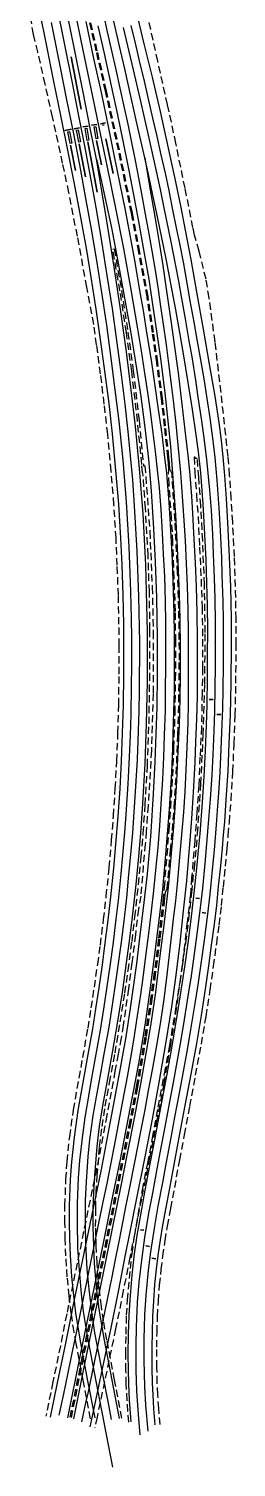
# Model space of a CAD drawing. Header units: millimetres. Extents: x 392564 to 392837, y 293893 to 295144.
# Drawn here: x 392745 to 392837, y 293893 to 294531 of the extents above; entities that cross this region are included whole.
import ezdxf

# ---------------------------------------------------------------- set-up
doc = ezdxf.new("R2010")
doc.units = ezdxf.units.MM
doc.linetypes.add('HIDDEN2', pattern=[4.7625, 3.175, -1.5875])
for name, color, linetype in [('도로경계', 6, 'HIDDEN2'), ('문자', 1, 'Continuous'), ('숫자', 7, 'Continuous'), ('유도선', 5, 'Continuous'), ('차선_실선', 1, 'Continuous'), ('차선_점선', 3, 'Continuous'), ('화살표_직진', 7, 'Continuous')]:
    doc.layers.add(name, color=color, linetype=linetype)

msp = doc.modelspace()

# ---------------------------------------------------------------- linework, layer by layer
at = {"layer": '도로경계', "linetype": 'HIDDEN2'}
for points in [[(392772.56, 293914.65, 23.59), (392769.27, 293931.71, 23.75), (392766.2, 293947.96, 24.01), (392765.28, 293953.11, 23.86), (392764.07, 293961.28, 23.87), (392763.1, 293969.09, 23.88), (392762.3, 293977.55, 23.76), (392761.65, 293986.84, 23.67), (392761.38, 293994.47, 23.68), (392761.23, 294001.72, 23.6), (392761.25, 294009.15, 23.54), (392761.7, 294020.72, 23.34), (392762.21, 294028.63, 23.19), (392763.35, 294039.65, 22.95), (392765.04, 294051.6, 22.68), (392769.18, 294074.79, 22.18), (392771.5, 294087.78, 21.83), (392772.9, 294096.7, 21.52), (392774.33, 294105.89, 21.3), (392775.76, 294116.07, 21.22), (392776.93, 294124.62, 21.03), (392778.35, 294135.91, 20.91), (392779.56, 294146.2, 20.64), (392780.82, 294158.93, 20.6), (392781.92, 294171.1, 20.37), (392782.77, 294181.87, 20.11), (392783.56, 294194, 20.1), (392784.24, 294206.23, 20.14), (392784.72, 294218.6, 20.17), (392785.1, 294230.95, 20.25), (392785.24, 294244.68, 20.18), (392785.28, 294257.38, 20.45), (392785.19, 294266.77, 20.63), (392784.91, 294279.69, 20.9), (392784.43, 294292.99, 21.52), (392783.9, 294304.9, 21.61), (392782.98, 294319.84, 22.14), (392781.76, 294334.73, 22.7), (392780.22, 294351, 23.34), (392778.68, 294364.39, 23.88), (392777.05, 294377.74, 24.56), (392775.28, 294390.65, 25.19), (392773.98, 294399.74, 25.58), (392770.98, 294416.24, 26.24), (392766.77, 294438.88, 27.34), (392762.97, 294458.18, 28.18), (392760.23, 294471.12, 28.88), (392755.75, 294491.67, 30.07), (392752.51, 294506.22, 30.79), (392749.22, 294520.47, 31.43), (392747.28, 294528.25, 31.63), (392745.23, 294541.13, 32.47)], [(392763.55, 293915.29, 8.64), (392768.43, 293939.35, 8.87), (392779.05, 293991.04, 9.75), (392783.89, 294015.44, 10.35), (392789.68, 294044.49, 10.94), (392792.97, 294061.81, 11.58), (392796.81, 294084.14, 12.14), (392799.15, 294099.58, 12.86), (392800.59, 294109.93, 13.27), (392802.86, 294127.68, 13.95), (392804.81, 294144.11, 14.53), (392805.32, 294150.06, 14.89), (392806.51, 294164.36, 15.53), (392807.42, 294175.67, 15.93), (392808.17, 294185.42, 16.32), (392809.03, 294199.44, 16.98), (392809.55, 294212.02, 17.46), (392810.06, 294227.41, 18.21), (392810.3, 294242.36, 18.94), (392810.37, 294259.2, 19.73), (392810.18, 294272.5, 20.39), (392809.68, 294287.25, 21.06), (392808.99, 294303.3, 21.89), (392808.83, 294307.72, 21.94), (392808.46, 294313.63, 22.26), (392807.41, 294328.68, 22.92), (392807.13, 294333.4, 23.1), (392807.33, 294335.49, 23.18), (392807.07, 294338.18, 23.26), (392806.8, 294340.88, 23.28), (392805.4, 294354.67, 23.93), (392804.03, 294366.89, 24.68), (392801.9, 294382.82, 25.37), (392800, 294396.16, 25.84), (392797.61, 294411.94, 26.57), (392793.96, 294431.72, 27.55), (392790.68, 294449.06, 28.42), (392784.91, 294477.06, 29.64), (392779.23, 294503.13, 30.95), (392775.13, 294520.94, 31.74), (392770.6, 294540.87, 32.66)], [(392764.14, 293915.17, 8.64), (392769.02, 293939.23, 8.87), (392779.64, 293990.92, 9.75), (392784.48, 294015.32, 10.35), (392790.26, 294044.38, 10.94), (392793.56, 294061.71, 11.58), (392797.4, 294084.04, 12.14), (392799.74, 294099.49, 12.86), (392801.18, 294109.85, 13.27), (392803.46, 294127.6, 13.95), (392805.41, 294144.05, 14.53), (392805.53, 294145.33, 14.59), (392805.82, 294148.02, 14.75), (392806.52, 294149.68, 14.87), (392808.01, 294166.49, 15.81), (392808.84, 294175.34, 16.13), (392809.7, 294186.08, 16.56), (392810.56, 294200.41, 17.15), (392811.28, 294217.96, 17.87), (392811.69, 294232.43, 18.55), (392811.94, 294250.82, 19.45), (392811.92, 294260.02, 19.97), (392811.69, 294273.8, 20.5), (392811.18, 294289.46, 21.2), (392810.01, 294312.7, 22.41), (392808.71, 294333.47, 23.16), (392807.78, 294335.53, 23.18), (392807.52, 294338.23, 23.26), (392807.25, 294340.92, 23.28), (392805.85, 294354.72, 23.93), (392804.47, 294366.95, 24.68), (392802.34, 294382.88, 25.37), (392800.45, 294396.23, 25.84), (392798.05, 294412.02, 26.57), (392794.4, 294431.8, 27.55), (392791.12, 294449.15, 28.42), (392785.35, 294477.15, 29.64), (392779.67, 294503.23, 30.95), (392775.57, 294521.04, 31.74), (392771.04, 294540.97, 32.66)], [(392803.38, 293912.06, 21.92), (392802.78, 293919.15, 21.83), (392802.4, 293925.32, 21.83), (392802.15, 293930.43, 21.74), (392801.98, 293937.42, 21.67), (392801.93, 293946.31, 21.67), (392802.06, 293952.89, 21.58), (392802.27, 293960.08, 21.62), (392802.65, 293966.68, 21.52), (392803.21, 293973.9, 21.52), (392803.93, 293980.72, 21.47), (392804.64, 293986.64, 21.36), (392805.62, 293993.57, 21.42), (392806.7, 294000.04, 21.47), (392808.15, 294007.91, 21.38), (392809.88, 294017.12, 21.4), (392812.12, 294029.35, 21.27), (392814.23, 294040.47, 21.3), (392816.61, 294053.12, 21.3), (392819.16, 294066.92, 21.35), (392821.7, 294080.63, 21.36), (392823.77, 294092.98, 21.16), (392825.61, 294104.79, 21.1), (392827.09, 294115.17, 21.15), (392828.47, 294125.24, 21.04), (392829.59, 294133.63, 20.93), (392830.61, 294142.11, 20.84), (392831.43, 294150.31, 20.88), (392832.44, 294159.57, 20.68), (392833.14, 294167.36, 20.68), (392833.62, 294173.36, 20.68), (392834.14, 294178.98, 20.59), (392834.85, 294188.89, 20.59), (392835.66, 294201.5, 20.57), (392836.17, 294213.84, 20.83), (392836.69, 294226.63, 20.93), (392836.99, 294240.7, 21.1), (392837.13, 294257.95, 21.4), (392837.07, 294269.21, 21.74), (392836.82, 294283.48, 22), (392836.32, 294296.82, 22.38), (392835.58, 294312.08, 22.97), (392834.95, 294322.49, 23.41), (392834.22, 294332.95, 23.73), (392833.51, 294341.22, 24.15), (392830.43, 294369.58, 25.27), (392827.77, 294392.06, 26.31), (392825.14, 294411.47, 27.08), (392823.77, 294419.82, 27.51), (392820.68, 294432.21, 27.88), (392818.62, 294439.25, 28.26), (392817.98, 294442.65, 28.28), (392814.47, 294460.1, 28.94), (392810.4, 294479.98, 29.6), (392806.7, 294497.18, 30.07), (392802.4, 294516.47, 30.69), (392798.13, 294535.53, 31.57)], [(392786.49, 293914.93, 23.52), (392783.2, 293931.95, 23.27), (392779.8, 293949.64, 23.39), (392778.34, 293958.06, 23.42), (392777.39, 293964.45, 23.42), (392776.65, 293970.35, 23.12), (392775.95, 293976.82, 23.12), (392775.49, 293983.5, 23.23), (392775.14, 293991.13, 23.1), (392774.85, 293999.78, 22.99), (392774.9, 294007.87, 23.04), (392775.08, 294014.7, 22.99), (392775.51, 294022.27, 22.9), (392776.62, 294035.19, 22.66), (392777.72, 294044.15, 22.7), (392779.12, 294053.13, 22.46), (392781.01, 294063.54, 22.24), (392783.44, 294076.77, 22.07), (392785.75, 294090.5, 21.8), (392787.79, 294103.36, 21.68), (392789.2, 294113.28, 21.42), (392790.96, 294126.18, 21.23), (392792.27, 294137.05, 20.95), (392793.82, 294151.36, 20.76), (392795.01, 294163.72, 20.71), (392795.93, 294174.18, 20.53), (392796.81, 294186.78, 20.47), (392797.77, 294203.94, 20.53), (392798.51, 294222.63, 20.71), (392798.81, 294242.03, 20.66), (392798.93, 294264.42, 20.93), (392798.66, 294281.32, 21.37), (392798.08, 294297.42, 21.66), (392796.93, 294318.26, 22.32), (392795.82, 294333.89, 23.01), (392795.63, 294333.88, 23.01), (392795.28, 294337.67, 23.13), (392793.41, 294356.97, 23.88), (392790.83, 294379.04, 24.87), (392788.45, 294396.13, 25.68), (392785.62, 294414.61, 26.55), (392782.41, 294433.09, 27.36), (392783.1, 294433.21, 27.36), (392786.31, 294414.72, 26.55), (392789.14, 294396.24, 25.68), (392791.52, 294379.13, 24.87), (392794.1, 294357.05, 23.88), (392795.98, 294337.73, 23.13), (392796.04, 294337.01, 22.98), (392796.71, 294337.03, 22.98), (392798.85, 294307.91, 21.32), (392799.9, 294283.31, 20.39), (392800.4, 294263.32, 19.45), (392800.33, 294236.05, 18.1), (392799.57, 294210.81, 16.95), (392798.06, 294186.42, 15.92), (392797.28, 294174.94, 15.58), (392796.81, 294169.34, 15.36), (392795.96, 294159.92, 14.97), (392794.8, 294146.28, 14.26), (392793.82, 294140.56, 13.97), (392792.46, 294129.2, 13.31), (392790.91, 294116.73, 12.99), (392789.36, 294105.21, 12.46), (392788.06, 294095.92, 12.21), (392787.04, 294089.07, 12.19), (392786.12, 294083.38, 11.96), (392784.83, 294076.18, 11.74), (392783.42, 294068.74, 11.42), (392779.77, 294049.11, 10.88), (392775.27, 294025.56, 10.51), (392762.81, 293964.94, 9.03), (392762.04, 293961.1, 9.01), (392759.23, 293947.02, 8.87), (392755.9, 293930.92, 8.65), (392752.78, 293915.8, 8.32)], [(392789.48, 293913.11, 22.44), (392788.8, 293922.77, 22.44), (392788.44, 293930.02, 22.28), (392788.28, 293936.08, 22.27), (392788.22, 293943.22, 22.22), (392788.31, 293952.13, 22.15), (392788.58, 293960.54, 22.11), (392788.99, 293967.29, 22.2), (392789.81, 293976.81, 22.18), (392790.23, 293981.16, 22.02), (392791.04, 293987.88, 21.87), (392792.16, 293996.01, 21.92), (392793.72, 294005.13, 21.88), (392795.66, 294016.09, 21.76), (392797.91, 294027.89, 21.46), (392800.07, 294039.2, 21.28), (392802.61, 294052.79, 21.19), (392805.39, 294067.56, 21.06), (392807.66, 294080.03, 21.04), (392810.53, 294097.15, 20.87), (392812.28, 294108.33, 20.91), (392813.31, 294115.18, 20.76), (392814.79, 294125.52, 20.71), (392816.13, 294136.07, 20.48), (392817.46, 294147.77, 20.49), (392818.6, 294158.81, 20.51), (392819.48, 294168.09, 20.41), (392820, 294174.03, 20.25), (392821.48, 294196.02, 20.22), (392822.54, 294217.73, 20.26), (392823.17, 294240.28, 20.75), (392823.41, 294263.19, 21.32), (392823.05, 294284.48, 21.94), (392822.29, 294303.95, 22.16), (392821.45, 294319.44, 22.76), (392820.52, 294331.98, 23.42), (392819.89, 294340.3, 23.78), (392818.89, 294340.27, 23.78), (392818.88, 294340.87, 23.78), (392818.54, 294340.85, 23.78), (392818.77, 294334.6, 23.53), (392819.53, 294324.25, 23.2), (392820.2, 294314.42, 22.69), (392820.92, 294301.02, 22.02), (392821.56, 294286.7, 21.29), (392822.01, 294274.26, 20.85), (392822.21, 294260.18, 20.26), (392822.23, 294247.44, 19.65), (392822.03, 294236.2, 19.17), (392821.72, 294221.14, 18.31), (392821.06, 294207.92, 17.83), (392820.52, 294195.38, 17.39), (392819.7, 294183.04, 16.79), (392818.76, 294170.85, 16.17), (392817.38, 294154.52, 15.4), (392816.8, 294146.48, 15.02), (392815.36, 294134.77, 14.48), (392814.31, 294125.36, 14.07), (392812.54, 294111.01, 13.34), (392810.62, 294096.88, 12.89), (392808, 294080.41, 12.14), (392805, 294063.23, 11.72), (392802.03, 294047.07, 11.02), (392798.74, 294030.31, 10.67), (392795.11, 294011.93, 10.27), (392792.18, 293997.01, 9.83), (392790, 293986.15, 9.58), (392787.1, 293971.34, 9.09), (392783.67, 293954.42, 8.81), (392775.45, 293915.36, 8.45), (392774.42, 293910.61, 8.43)]]:
    msp.add_polyline3d(points, dxfattribs=at)
at = {"layer": '문자'}
for points in [[(392767.69, 294486.89, 29.9), (392765.36, 294486.46, 29.9)], [(392771.51, 294487.63, 30.07), (392769.13, 294487.22, 30.07)], [(392775.32, 294488.37, 30.27), (392773.08, 294488, 30.27)], [(392777.05, 294488.64, 30.33), (392779.16, 294489.1, 30.33)], [(392761.26, 294485.74, 29.72), (392764.17, 294486.32, 29.72)]]:
    msp.add_polyline3d(points, close=True, dxfattribs=at)
at = {"layer": '숫자'}
for points in [[(392826.88, 294233.41, 20.91), (392825.18, 294233.41, 20.91)], [(392830.36, 294226.87, 20.89), (392828.55, 294226.87, 20.89)], [(392819.23, 294145.42, 20.65), (392820.88, 294145.24, 20.65)], [(392822.03, 294138.98, 20.76), (392823.6, 294138.78, 20.76)], [(392794.65, 293998.37, 21.91), (392796.22, 293998.19, 21.91)], [(392797.14, 293991.28, 21.71), (392798.74, 293991.02, 21.71)], [(392799.79, 293985.81, 21.63), (392801.54, 293985.56, 21.55)]]:
    msp.add_polyline3d(points, close=True, dxfattribs=at)
at = {"layer": '유도선'}
for points in [[(392768.5, 294495.11, 30.41), (392763.96, 294518.25, 31.58)], [(392771.41, 294480.59, 29.58), (392775.5, 294458.3, 28.46)], [(392775.27, 294481.19, 29.75), (392777.47, 294470.47, 29.32)], [(392779.42, 294482.04, 29.86), (392782.59, 294466.6, 29.14)], [(392763.72, 294479.1, 29.44), (392765.92, 294467.94, 28.87)], [(392767.6, 294479.78, 29.5), (392770.41, 294465.06, 28.72)]]:
    msp.add_polyline3d(points, close=True, dxfattribs=at)
at = {"layer": '차선_실선', "linetype": 'Continuous'}
for points in [[(392774.6, 293915.04, 23.59), (392771.31, 293932.1, 23.75), (392768.24, 293948.33, 24.01), (392767.33, 293953.45, 23.86), (392766.13, 293961.56, 23.87), (392765.17, 293969.31, 23.88), (392764.37, 293977.72, 23.76), (392763.73, 293986.95, 23.67), (392763.46, 293994.53, 23.68), (392763.31, 294001.74, 23.6), (392763.33, 294009.11, 23.54), (392763.78, 294020.61, 23.34), (392764.28, 294028.46, 23.19), (392765.41, 294039.4, 22.95), (392767.09, 294051.27, 22.68), (392771.22, 294074.43, 22.18), (392773.55, 294087.44, 21.83), (392774.95, 294096.38, 21.52), (392776.38, 294105.59, 21.3), (392777.82, 294115.79, 21.22), (392778.99, 294124.35, 21.03), (392780.41, 294135.66, 20.91), (392781.63, 294145.97, 20.64), (392782.89, 294158.73, 20.6), (392783.98, 294170.92, 20.37), (392784.86, 294181.72, 20.11), (392785.66, 294193.88, 20.1), (392786.33, 294206.13, 20.14), (392786.82, 294218.53, 20.17), (392787.2, 294230.91, 20.25), (392787.34, 294244.66, 20.18), (392787.38, 294257.38, 20.45), (392787.29, 294266.8, 20.63), (392787.01, 294279.75, 20.9), (392786.53, 294293.07, 21.52), (392786, 294305.01, 21.61), (392785.08, 294320, 22.14), (392783.85, 294334.91, 22.7), (392782.3, 294351.22, 23.34), (392780.77, 294364.64, 23.88), (392779.13, 294378.01, 24.56), (392777.36, 294390.94, 25.19), (392775.14, 294406.45, 25.85), (392772.93, 294420.7, 26.28), (392770.9, 294432.55, 27.04), (392768.46, 294446.29, 27.6), (392765.28, 294462.83, 28.43), (392762.52, 294476.9, 29.22), (392759.39, 294492.27, 30.15), (392756.36, 294507.35, 30.94), (392753.17, 294523.1, 31.51), (392750.1, 294538.4, 32.46)], [(392801.29, 293911.88, 21.92), (392800.69, 293919, 21.83), (392800.3, 293925.21, 21.83), (392800.05, 293930.35, 21.74), (392799.88, 293937.39, 21.67), (392799.83, 293946.33, 21.67), (392799.97, 293952.95, 21.58), (392800.17, 293960.17, 21.62), (392800.56, 293966.82, 21.52), (392801.12, 293974.1, 21.52), (392801.85, 293980.95, 21.47), (392802.56, 293986.92, 21.36), (392803.55, 293993.89, 21.42), (392804.63, 294000.41, 21.47), (392806.08, 294008.29, 21.38), (392807.82, 294017.51, 21.4), (392810.06, 294029.74, 21.27), (392812.17, 294040.86, 21.3), (392814.55, 294053.5, 21.3), (392817.1, 294067.3, 21.35), (392819.64, 294081, 21.36), (392821.7, 294093.31, 21.16), (392823.54, 294105.1, 21.1), (392825.01, 294115.46, 21.15), (392826.39, 294125.52, 21.04), (392827.51, 294133.9, 20.93), (392828.53, 294142.34, 20.84), (392829.35, 294150.53, 20.88), (392830.35, 294159.77, 20.68), (392831.05, 294167.53, 20.68), (392831.52, 294173.52, 20.68), (392832.04, 294179.15, 20.59), (392832.75, 294189.03, 20.59), (392833.56, 294201.61, 20.57), (392834.07, 294213.93, 20.83), (392834.58, 294226.69, 20.93), (392834.89, 294240.73, 21.1), (392835.03, 294257.95, 21.4), (392834.97, 294269.18, 21.74), (392834.72, 294283.42, 22), (392834.21, 294296.73, 22.38), (392833.48, 294311.97, 22.97), (392832.85, 294322.35, 23.41), (392832.12, 294332.79, 23.73), (392831.42, 294341.02, 24.15), (392830.63, 294348.28, 24.39), (392829.59, 294356.24, 24.76), (392827.77, 294367.96, 25.25), (392825.3, 294382.1, 25.96), (392822.58, 294397.53, 26.57), (392819.86, 294413.23, 27.2), (392817.17, 294428.42, 27.82), (392814.71, 294441.55, 28.28), (392812.77, 294451.58, 28.64), (392810.38, 294462.91, 29.07), (392807.14, 294477.85, 29.51), (392803.56, 294494.08, 30.01), (392800, 294509.25, 30.71), (392796.41, 294524.15, 31.35), (392792.19, 294541.57, 32.37)], [(392762.49, 293915.03, 8.44), (392768.04, 293942.28, 8.84), (392778.6, 293993.97, 9.55), (392782.81, 294014.76, 10.12), (392785.8, 294029.61, 10.68), (392788.68, 294044.26, 10.96), (392791.73, 294060.38, 11.4), (392793.93, 294072.05, 11.76), (392795.73, 294082.59, 11.99), (392797.18, 294091.99, 12.45), (392799.09, 294105.67, 12.97), (392801.08, 294120.42, 13.57), (392802.95, 294135.64, 14.23), (392804.55, 294149.18, 14.69), (392805.86, 294162.95, 15.26), (392806.88, 294175.73, 15.98), (392807.59, 294184.84, 16.14), (392808.54, 294201.12, 16.83), (392808.99, 294211.83, 17.42), (392809.35, 294223.3, 17.95), (392809.72, 294237.41, 18.54), (392809.82, 294250.83, 19.21), (392809.73, 294262.4, 19.78), (392809.61, 294271.67, 20.18), (392809.33, 294281.53, 20.7), (392808.91, 294295.07, 21.2), (392808.21, 294308.48, 21.93), (392807.43, 294320.9, 22.54), (392806.89, 294328.13, 22.85), (392806.32, 294333.92, 23.17), (392805.54, 294340.75, 23.24), (392804.29, 294351.17, 23.66), (392802.75, 294362.03, 24.33), (392801.28, 294372.43, 24.59), (392799.56, 294383.85, 25.17), (392797.73, 294395.26, 25.73), (392795.99, 294405.82, 26.2), (392794.47, 294414.76, 26.57), (392792.29, 294427.29, 27.16), (392790.12, 294439.3, 27.83), (392788.01, 294450.35, 28.2), (392785.75, 294461.95, 28.72), (392783.03, 294474.86, 29.47), (392780.49, 294487.38, 29.95), (392777.38, 294502.44, 30.75), (392774.12, 294517.63, 31.47), (392770.65, 294534.05, 32.13)], [(392765.12, 293914.54, 8.65), (392768.44, 293930.83, 8.75), (392769.52, 293935.96, 8.88), (392779.52, 293985.11, 9.4), (392782.46, 293999.7, 9.8), (392786.17, 294017.8, 10.28), (392788.98, 294032.16, 10.72), (392792.15, 294048.59, 11.11), (392794.99, 294063.77, 11.51), (392797.24, 294076.54, 11.74), (392799.25, 294088.86, 12.3), (392801.48, 294103.66, 13.03), (392803.21, 294117.51, 13.42), (392805.19, 294133.39, 14.1), (392807.11, 294150.26, 14.87), (392809.35, 294175.29, 16.02), (392810.07, 294185.32, 16.44), (392810.84, 294197.42, 16.86), (392811.47, 294210.35, 17.46), (392811.96, 294222.1, 18.03), (392812.27, 294233.83, 18.46), (392812.43, 294243.91, 18.82), (392812.43, 294256.39, 19.75), (392812.29, 294269.02, 20.31), (392812, 294280.08, 20.77), (392811.46, 294294.21, 21.4), (392811.04, 294303.5, 21.94), (392810.4, 294315.25, 22.52), (392809.36, 294329.56, 23.04), (392808.13, 294345.54, 23.57), (392807.15, 294355.48, 24.05), (392805.62, 294369.37, 24.63), (392803.68, 294384.55, 25.48), (392802.11, 294395.75, 25.84), (392800.08, 294409.63, 26.41), (392798.49, 294419.81, 27.03), (392796.51, 294431.16, 27.51), (392794.3, 294443.63, 28), (392791.9, 294456.4, 28.72), (392789.52, 294468.64, 29.19), (392787, 294481.14, 29.86), (392784.66, 294492.65, 30.29), (392781.89, 294505.44, 31.02), (392778.73, 294519.83, 31.62), (392775.94, 294532.07, 32.34)], [(392785.41, 293914.72, 23.52), (392782.12, 293931.74, 23.27), (392778.72, 293949.44, 23.39), (392777.26, 293957.88, 23.42), (392776.3, 293964.3, 23.42), (392775.56, 293970.22, 23.12), (392774.86, 293976.72, 23.12), (392774.4, 293983.44, 23.23), (392774.04, 293991.09, 23.1), (392773.75, 293999.76, 22.99), (392773.8, 294007.89, 23.04), (392773.98, 294014.75, 22.99), (392774.42, 294022.35, 22.9), (392775.53, 294035.31, 22.66), (392776.63, 294044.31, 22.7), (392778.03, 294053.31, 22.46), (392779.93, 294063.74, 22.24), (392782.36, 294076.96, 22.07), (392784.66, 294090.68, 21.8), (392786.7, 294103.52, 21.68), (392788.11, 294113.43, 21.42), (392789.87, 294126.32, 21.23), (392791.17, 294137.17, 20.95), (392792.73, 294151.47, 20.76), (392793.92, 294163.82, 20.71), (392794.83, 294174.27, 20.53), (392795.76, 294187.42, 20.43), (392796.76, 294204.93, 20.5), (392797.42, 294222.78, 20.5), (392797.78, 294241.27, 20.66), (392797.84, 294263.57, 21.09), (392797.07, 294293.2, 21.69), (392795.85, 294315.81, 22.37), (392794.34, 294335.81, 23.09), (392792.51, 294354.53, 23.72), (392790.63, 294370.73, 24.45), (392788.5, 294387.5, 25.27), (392785.81, 294406.49, 26.12), (392783.49, 294422.27, 26.88), (392781.43, 294435.5, 27.47), (392779.62, 294446.56, 28.08), (392777.31, 294460.59, 28.64), (392775.19, 294472.96, 29.32), (392776.13, 294469.17, 29.18), (392778.95, 294456.06, 28.59), (392781.84, 294442.59, 27.87), (392784.54, 294428.45, 27.23), (392790.24, 294396.79, 25.76), (392792.91, 294380.17, 25.07), (392794.8, 294367.73, 24.45), (392796.64, 294353.96, 23.81), (392798.31, 294339.99, 23.05), (392799.45, 294326.01, 22.5), (392800.55, 294309.25, 21.56), (392801.27, 294294.36, 20.82), (392801.85, 294278.63, 20.23), (392802.15, 294260.7, 19.43), (392802.1, 294244.57, 18.79), (392801.91, 294230, 17.92), (392801.59, 294218.27, 17.48), (392801.07, 294205.86, 16.82), (392800.35, 294191.63, 16.06), (392799.27, 294174.78, 15.58), (392798.81, 294169.17, 15.36), (392797.63, 294156.16, 14.82), (392796.17, 294143.43, 14.15), (392794.45, 294128.96, 13.31), (392792.89, 294116.47, 12.99), (392791.34, 294104.94, 12.46), (392790.04, 294095.64, 12.21), (392789.01, 294088.76, 12.19), (392788.09, 294083.04, 11.96), (392786.8, 294075.82, 11.74), (392785.39, 294068.37, 11.42), (392781.74, 294048.74, 10.88), (392777.23, 294025.17, 10.51), (392764.77, 293964.54, 9.03), (392764, 293960.71, 9.01), (392761.19, 293946.62, 8.87), (392757.86, 293930.52, 8.65), (392754.74, 293915.39, 8.32)], [(392790.58, 293913.19, 22.44), (392789.9, 293922.84, 22.44), (392789.54, 293930.06, 22.28), (392789.38, 293936.1, 22.27), (392789.32, 293943.22, 22.22), (392789.41, 293952.11, 22.15), (392789.68, 293960.49, 22.11), (392790.09, 293967.21, 22.2), (392790.91, 293976.71, 22.18), (392791.32, 293981.04, 22.02), (392792.13, 293987.74, 21.87), (392793.25, 293995.84, 21.92), (392794.8, 294004.95, 21.88), (392796.74, 294015.89, 21.76), (392798.99, 294027.68, 21.46), (392801.15, 294039, 21.28), (392803.7, 294052.59, 21.19), (392806.47, 294067.36, 21.06), (392808.74, 294079.84, 21.04), (392811.62, 294096.97, 20.87), (392813.37, 294108.16, 20.91), (392814.4, 294115.02, 20.76), (392815.88, 294125.37, 20.71), (392817.22, 294135.94, 20.48), (392818.56, 294147.66, 20.49), (392819.7, 294158.7, 20.51), (392820.57, 294167.99, 20.41), (392821.09, 294173.93, 20.25), (392822.16, 294187.89, 20.15), (392822.9, 294199.26, 20.27), (392823.52, 294210.7, 20.3), (392824, 294222.05, 20.39), (392824.24, 294230.97, 20.73), (392824.43, 294243.7, 20.7), (392824.48, 294253.91, 20.98), (392824.51, 294263.67, 21.29), (392824.34, 294275.35, 21.5), (392824.13, 294284.91, 21.74), (392823.77, 294295.31, 21.93), (392823.21, 294306.64, 22.44), (392822.47, 294320.25, 22.77), (392821.42, 294333.92, 23.56), (392820.46, 294343.26, 23.94), (392819.34, 294350.77, 24.15), (392817.75, 294362.02, 24.67), (392815.87, 294373.94, 25.27), (392813.93, 294385.78, 25.71), (392812.09, 294396.06, 26.15), (392810.32, 294406.12, 26.59), (392808.19, 294417.84, 27.12), (392806.11, 294428.72, 27.58), (392804.23, 294438.11, 27.92), (392802.31, 294447.37, 28.42), (392800.18, 294457.05, 28.86), (392798.39, 294465.5, 29.14), (392796.62, 294473.51, 29.44), (392799.06, 294459.15, 28.88), (392800.64, 294449.99, 28.58), (392801.78, 294443.08, 28.27), (392803.11, 294435.18, 27.82), (392804.55, 294425.82, 27.36), (392806.28, 294414.45, 26.84), (392808.32, 294400.48, 26.37), (392809.67, 294390.81, 25.88), (392811.34, 294378.31, 25.27), (392813.03, 294364.3, 24.81), (392814.43, 294352.83, 24.25), (392815.87, 294340.41, 23.69), (392816.57, 294332.93, 23.38), (392817.33, 294323.64, 22.9), (392817.8, 294316.05, 22.58), (392818.26, 294307.31, 22.32), (392818.95, 294293.88, 21.56), (392819.37, 294283.52, 21.07), (392819.73, 294271.84, 20.52), (392819.87, 294260.06, 20.15), (392819.9, 294247.22, 19.4), (392819.76, 294234.71, 18.88), (392819.55, 294224.9, 18.53), (392819.15, 294214.61, 17.97), (392818.79, 294205.63, 17.61), (392818.09, 294192.2, 16.92), (392817.3, 294180.71, 16.53), (392816.57, 294171.03, 16.17), (392815.05, 294153.02, 15.32), (392813.7, 294139.7, 14.69), (392812.13, 294125.62, 14.07), (392810.36, 294111.3, 13.34), (392808.44, 294097.2, 12.89), (392805.83, 294080.77, 12.14), (392802.83, 294063.61, 11.72), (392799.87, 294047.48, 11.02), (392796.58, 294030.74, 10.67), (392792.96, 294012.36, 10.27), (392790.02, 293997.44, 9.83), (392787.84, 293986.58, 9.58), (392784.94, 293971.77, 9.09), (392781.52, 293954.86, 8.81), (392773.3, 293915.82, 8.45), (392772.27, 293911.08, 8.43)]]:
    msp.add_polyline3d(points, dxfattribs=at)
at = {"layer": '차선_점선', "linetype": 'Continuous'}
for points in [[(392781.92, 293914.23, 23.52), (392780.34, 293922.31, 23.52), (392778.17, 293933.44, 23.5), (392777.26, 293938.23, 23.46), (392774.53, 293952.75, 23.47), (392773.24, 293960.83, 23.42), (392771.91, 293972.09, 23.39), (392771.07, 293980.9, 23.4), (392770.51, 293992.19, 23.26), (392770.3, 294000.56, 23.16), (392770.4, 294011.3, 23.2), (392770.74, 294019.72, 23.06), (392771.54, 294030.81, 22.86), (392772.3, 294038.41, 22.83), (392773.78, 294049.05, 22.58), (392775.25, 294057.37, 22.4), (392777.13, 294067.8, 22.15), (392778.5, 294075.44, 22.1), (392780.79, 294088.21, 21.84), (392782.09, 294096.09, 21.72), (392783.51, 294106.09, 21.56), (392784.69, 294114.34, 21.32), (392786.28, 294125.92, 21.08), (392787.28, 294134.06, 20.99), (392788.62, 294145.54, 20.87), (392789.47, 294154.21, 20.72), (392790.65, 294166.4, 20.53), (392791.28, 294174.35, 20.44), (392792.68, 294194.9, 20.35), (392793.34, 294206.84, 20.39), (392793.69, 294215.23, 20.49), (392794.08, 294228.34, 20.54), (392794.23, 294237.25, 20.54), (392794.36, 294258.73, 20.78), (392794.02, 294279.17, 21.28), (392793.28, 294299.23, 21.89), (392792.11, 294319.36, 22.37), (392791.33, 294330.82, 22.8), (392790.31, 294341.39, 23.17), (392789.29, 294352.25, 23.56), (392787.9, 294364.3, 24.11), (392786.12, 294378.53, 24.69), (392784.26, 294392.6, 25.47), (392782.29, 294406.8, 26.07), (392780.02, 294421.44, 26.76), (392777.74, 294435.53, 27.31), (392775.31, 294449.86, 28.03), (392772.7, 294464.61, 28.76), (392769.99, 294478.82, 29.46), (392767.25, 294492.98, 30.26), (392764.61, 294506.74, 31.01), (392761.32, 294522.97, 31.78), (392757.15, 294543.46, 32.72)], [(392758.74, 293916.2, 8.6), (392760.56, 293924.86, 8.61), (392762.64, 293934.91, 8.73), (392764.42, 293943.65, 8.79), (392766.16, 293952.02, 8.95), (392778.09, 294010.1, 10.04), (392779.9, 294018.88, 10.26), (392781.75, 294028.1, 10.56), (392783.39, 294036.3, 10.68), (392785.27, 294046.66, 11), (392786.96, 294055.47, 11.18), (392788.9, 294066.15, 11.56), (392790.38, 294074.56, 11.76), (392791.73, 294082.49, 11.96), (392793.44, 294093.2, 12.38), (392794.81, 294102.72, 12.69), (392796, 294111.21, 12.99), (392797.28, 294120.91, 13.46), (392798.37, 294129.75, 13.62), (392799.58, 294139.6, 14.23), (392800.6, 294148.81, 14.59), (392801.55, 294157.81, 14.93), (392802.48, 294167.81, 15.25), (392803.29, 294177.39, 15.88), (392803.91, 294187.16, 16.38), (392804.63, 294198.17, 16.79), (392805.05, 294207.95, 17.24), (392805.39, 294217.62, 17.66), (392805.73, 294228.61, 18.13), (392805.87, 294237.82, 18.54), (392805.95, 294247.84, 18.95), (392805.92, 294257.75, 19.45), (392805.92, 294267.94, 19.94), (392805.77, 294276.85, 20.49), (392805.47, 294287.96, 20.94), (392804.94, 294297.91, 21.44), (392804.49, 294307.17, 21.82), (392803.81, 294317.6, 22.3), (392803.08, 294327.24, 22.8), (392802.4, 294333.91, 23.08), (392801.34, 294343.44, 23.42), (392800.34, 294351.62, 23.67), (392799.1, 294361.21, 24.27), (392797.9, 294369.49, 24.73), (392796.54, 294379.07, 25.01), (392795.13, 294388.02, 25.53), (392793.53, 294397.77, 25.92), (392790.45, 294415.87, 26.66), (392787.27, 294433.37, 27.59), (392783.77, 294451.31, 28.44), (392780.1, 294469.37, 29.36), (392776.44, 294487.12, 30.07), (392772.92, 294504.32, 30.93), (392769.38, 294521.32, 31.77), (392765.72, 294538.58, 32.5)], [(392782.41, 293893.14, 23.43), (392776.7, 293922.92, 23.56), (392773.03, 293942.05, 23.64), (392771.44, 293950.61, 23.7), (392769.52, 293962.12, 23.68), (392768.65, 293969.95, 23.58), (392767.48, 293982.43, 23.54), (392767.03, 293990.23, 23.52), (392766.74, 294001.94, 23.35), (392766.84, 294009.99, 23.35), (392767.32, 294021.48, 22.98), (392767.79, 294029.05, 22.92), (392769.14, 294040.38, 22.76), (392770.25, 294048.2, 22.66), (392772.09, 294059.35, 22.48), (392772.89, 294063.92, 22.31), (392775.41, 294077.87, 22.02), (392776.81, 294085.94, 21.9), (392778.65, 294097.23, 21.6), (392779.88, 294105.24, 21.48), (392781.44, 294116.34, 21.19), (392782.54, 294124.66, 21.06), (392784.01, 294136.02, 20.85), (392784.99, 294144.3, 20.76), (392786.16, 294156.12, 20.52), (392786.96, 294164.51, 20.47), (392787.93, 294176.21, 20.43), (392788.54, 294184.69, 20.25), (392789.27, 294196.09, 20.3), (392789.73, 294205, 20.26), (392790.31, 294217.43, 20.29), (392790.53, 294226.93, 20.42), (392790.8, 294239.35, 20.38), (392790.83, 294248.47, 20.73), (392790.84, 294260.62, 20.85), (392790.71, 294269.42, 20.93), (392790.42, 294281.21, 21.33), (392790.19, 294289.48, 21.53), (392789.66, 294301.17, 21.78), (392788.53, 294321, 22.37), (392786.98, 294339.57, 23), (392785.22, 294356.82, 23.62), (392783.55, 294370.74, 24.29), (392781.77, 294384.69, 24.91), (392779.75, 294399.37, 25.59), (392777.64, 294413.86, 26.19), (392775.39, 294428.08, 26.86), (392773.02, 294441.94, 27.5), (392770.41, 294456.34, 28.16), (392767.8, 294470.5, 28.91), (392764.97, 294484.91, 29.67), (392762, 294499.93, 30.43), (392759.38, 294512.81, 31.15), (392755.27, 294533.47, 32.19)], [(392775.19, 294472.96, 29.32), (392772.48, 294486.7, 29.98), (392769.19, 294503.47, 30.77), (392765.84, 294520.17, 31.62), (392762.41, 294536.93, 32.39)], [(392768.75, 293913.21, 8.65), (392770.54, 293921.67, 8.65), (392771.51, 293926.01, 8.67), (392780.09, 293967.45, 9.28), (392782.1, 293977.54, 9.52), (392783.49, 293984.51, 9.48), (392785.08, 293992.42, 9.75), (392786.45, 293999.31, 9.86), (392788.28, 294008.52, 10.06), (392789.71, 294015.64, 10.24), (392792.4, 294029.14, 10.72), (392794.77, 294041.16, 10.98), (392796.57, 294050.86, 11.27), (392798.28, 294060.07, 11.55), (392800.13, 294069.97, 11.99), (392801.92, 294080.07, 12.33), (392803.55, 294089.73, 12.55), (392805.07, 294099.55, 13.02), (392806.29, 294108.91, 13.45), (392807.47, 294119.1, 13.82), (392808.5, 294128.07, 14.17), (392809.54, 294137.36, 14.46), (392810.32, 294144.17, 14.81), (392811.09, 294151.61, 15.09), (392812.19, 294163.5, 15.7), (392813.86, 294183.49, 16.46), (392814.48, 294192.5, 16.98), (392815.1, 294205.65, 17.57), (392815.42, 294212.37, 17.72), (392815.8, 294223.17, 18.41), (392815.95, 294232.04, 18.83), (392816.02, 294242.73, 19.17), (392816.06, 294252.98, 19.71), (392816.06, 294263.29, 20.13), (392815.85, 294273.15, 20.65), (392815.48, 294283.94, 21.22), (392815.15, 294293.58, 21.6), (392814.63, 294303.94, 21.98), (392814.11, 294312.74, 22.59), (392813.39, 294323.57, 23.02), (392812.54, 294333.98, 23.46), (392811.3, 294347.75, 23.92), (392810.46, 294355.67, 24.3), (392809.47, 294364.83, 24.66), (392808.43, 294373.05, 25.19), (392807.32, 294382.45, 25.53), (392806.22, 294390.68, 25.87), (392804.96, 294399.78, 26.25), (392803.8, 294407.68, 26.67), (392802.49, 294416.16, 26.96), (392801.32, 294423.69, 27.4), (392799.88, 294432.38, 27.77), (392798.6, 294439.82, 28.1), (392797.01, 294448.61, 28.52), (392795.67, 294455.96, 28.89), (392794.01, 294464.66, 29.22), (392792.51, 294472.42, 29.56), (392790.74, 294481.13, 29.99), (392789.19, 294488.5, 30.31), (392787.41, 294497.04, 30.68), (392785.76, 294504.5, 30.99), (392783.81, 294513.33, 31.31), (392782.21, 294520.43, 31.76), (392780.15, 294529.39, 32.09), (392778.45, 294536.89, 32.44)], [(392796.62, 294473.51, 29.44), (392793.16, 294488.99, 30.29), (392790.46, 294500.94, 30.79), (392787.77, 294512.97, 31.43), (392786.04, 294520.47, 31.71), (392782.28, 294536.58, 32.42)], [(392794.6, 293907.57, 22.54), (392793.82, 293916.48, 22.34), (392793.05, 293927.04, 22.22), (392792.75, 293936.09, 22.26), (392792.73, 293946.88, 22.26), (392792.98, 293955.36, 22.12), (392793.45, 293966.16, 21.95), (392794.19, 293975.2, 21.9), (392795.4, 293986.13, 21.79), (392796.62, 293994.96, 21.82), (392798.45, 294005.76, 21.78), (392800.14, 294014.68, 21.63), (392802.08, 294025.39, 21.58), (392803.55, 294033.26, 21.44), (392805.6, 294044.06, 21.4), (392807.26, 294052.78, 21.32), (392809.3, 294063.64, 21.31), (392811.03, 294072.73, 21.16), (392812.77, 294082.6, 21.08), (392814.27, 294091.6, 21.22), (392816.06, 294102.89, 20.95), (392817.32, 294110.97, 21.04), (392818.85, 294121.81, 20.8), (392820.01, 294130.58, 20.89), (392821.27, 294141.05, 20.68), (392822.3, 294149.81, 20.47), (392823.39, 294160.7, 20.49), (392824.17, 294169.54, 20.47), (392825.06, 294180.47, 20.47), (392825.71, 294189.28, 20.45), (392826.41, 294200.11, 20.54), (392826.91, 294208.89, 20.54), (392827.3, 294219.55, 20.75), (392827.61, 294228.13, 20.78), (392827.87, 294238.89, 21.01), (392827.96, 294247.89, 21.14), (392827.96, 294258.83, 21.34), (392827.9, 294267.72, 21.5), (392827.76, 294278.28, 21.82), (392827.54, 294287.18, 22.06), (392827.11, 294297.86, 22.33), (392826.7, 294306.61, 22.62), (392826.11, 294317.43, 23.16), (392825.45, 294326.28, 23.25), (392824.14, 294339.77, 23.84), (392823.09, 294348.26, 24.2), (392821.84, 294357.04, 24.61), (392820.29, 294367.46, 24.95), (392819.19, 294374.97, 25.33), (392817.56, 294385.28, 25.83), (392816.32, 294392.39, 26.11), (392814.62, 294402.19, 26.48), (392813.04, 294411.21, 26.87), (392811.65, 294418.95, 27.15), (392810.36, 294425.68, 27.64), (392808.47, 294435.59, 27.9), (392805.26, 294451.36, 28.52), (392803.54, 294459.5, 28.92), (392801.79, 294467.57, 29.23), (392798.24, 294483.67, 29.93), (392794.69, 294499.22, 30.57), (392790.99, 294515.04, 31.33), (392787.18, 294531.28, 31.87)], [(392798.1, 293909.07, 22.18), (392797.09, 293920.6, 22.18), (392796.65, 293928.97, 22.12), (392796.3, 293940.53, 22.06), (392796.3, 293949.93, 22.02), (392796.65, 293960.72, 21.86), (392797.21, 293969.45, 21.75), (392798.27, 293980.48, 21.75), (392799.27, 293988.68, 21.59), (392801.02, 294000, 21.64), (392802.6, 294008.9, 21.64), (392804.55, 294019.32, 21.52), (392806.27, 294028.33, 21.56), (392808.46, 294039.98, 21.39), (392810, 294048.3, 21.35), (392811.99, 294058.95, 21.42), (392813.48, 294066.91, 21.26), (392815.64, 294079, 21.2), (392817.09, 294087.18, 21.14), (392818.97, 294098.7, 21.02), (392820.28, 294107.02, 20.95), (392822.03, 294119.32, 20.92), (392823.06, 294126.84, 20.77), (392824.56, 294138.23, 20.77), (392825.56, 294147.17, 20.69), (392826.8, 294159.42, 20.57), (392827.48, 294166.73, 20.52), (392828.46, 294178.1, 20.56), (392829.01, 294186.34, 20.62), (392829.52, 294194, 20.57), (392829.97, 294201.21, 20.58), (392830.51, 294211.38, 20.71), (392830.79, 294218.82, 20.75), (392831.19, 294229.51, 20.79), (392831.35, 294237.75, 21), (392831.46, 294248.92, 21.28), (392831.45, 294257.81, 21.52), (392831.43, 294268.79, 21.65), (392831.29, 294276.98, 21.82), (392830.94, 294288.51, 22.18), (392830.72, 294296.36, 22.37), (392830.17, 294308.14, 22.8), (392829.76, 294316.12, 23.13), (392828.69, 294330.73, 23.76), (392827.84, 294340.77, 23.97), (392826.94, 294348.13, 24.32), (392825.58, 294358.27, 24.88), (392824.28, 294366.87, 25.11), (392822.88, 294375.59, 25.49), (392821.44, 294384.06, 25.8), (392819.83, 294392.98, 26.2), (392818.45, 294400.75, 26.56), (392816.8, 294410.15, 26.84), (392815.39, 294418.02, 27.38), (392813.88, 294426.56, 27.7), (392812.23, 294434.85, 27.99), (392810.73, 294442.48, 28.2), (392809.09, 294450.57, 28.58), (392807.35, 294459, 28.87), (392805.73, 294466.69, 29.26), (392803.93, 294474.87, 29.5), (392801.95, 294483.68, 29.83), (392800.25, 294491.13, 30.07), (392798.12, 294500.32, 30.54), (392796.45, 294507.57, 30.73), (392794.29, 294516.6, 31.26), (392792.46, 294524.36, 31.59), (392790.64, 294532.15, 31.82)]]:
    msp.add_polyline3d(points, dxfattribs=at)
at = {"layer": '화살표_직진'}
for points in [[(392770.15, 294486.54, 29.95), (392770.88, 294486.69, 29.95), (392771.9, 294481.43, 29.7), (392771.16, 294481.28, 29.7)], [(392774.13, 294487.22, 30.07), (392774.87, 294487.36, 30.07), (392775.88, 294482.11, 29.82), (392775.15, 294481.96, 29.82)], [(392777.89, 294488.08, 30.25), (392778.62, 294488.23, 30.25)], [(392762.5, 294485.09, 29.72), (392763.23, 294485.24, 29.72), (392764.25, 294479.99, 29.47), (392763.51, 294479.84, 29.47)], [(392766.34, 294485.8, 29.79), (392767.08, 294485.95, 29.79), (392768.09, 294480.69, 29.54), (392767.36, 294480.54, 29.54)]]:
    msp.add_polyline3d(points, close=True, dxfattribs=at)

doc.saveas('drawing.dxf')
